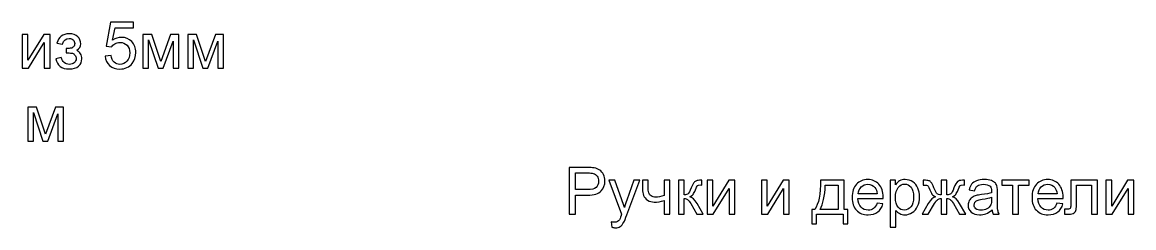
# Model space of a CAD drawing. Header units: centimetres. Extents: x -43 to 259, y -127 to -6.
# Drawn here: x 83.66 to 105.33, y -47.72 to -43.72 of the extents above; entities that cross this region are included whole.
import ezdxf

# ---------------------------------------------------------------- set-up
doc = ezdxf.new("R2010")
doc.units = ezdxf.units.CM
doc.header["$MEASUREMENT"] = 0
doc.layers.add('layer 1', color=7, linetype='Continuous')

msp = doc.modelspace()

# ---------------------------------------------------------------- linework, layer by layer
at = {"layer": 'layer 1', "color": 250}
for points, knots in [([(85.27211, -44.37446), (85.27211, -44.37446), (85.38895, -44.36557), (85.38895, -44.36557), (85.38895, -44.36557), (85.39763, -44.42251), (85.41774, -44.46526), (85.44906, -44.49405), (85.44906, -44.49405), (85.48039, -44.52263), (85.5187, -44.53702), (85.56379, -44.53702), (85.56379, -44.53702), (85.61819, -44.53702), (85.66369, -44.5167), (85.70074, -44.47627), (85.70074, -44.47627), (85.73757, -44.43563), (85.75598, -44.38187), (85.75598, -44.31498), (85.75598, -44.31498), (85.75598, -44.25127), (85.73841, -44.2011), (85.70306, -44.16427), (85.70306, -44.16427), (85.66772, -44.12744), (85.62094, -44.10903), (85.56273, -44.10903), (85.56273, -44.10903), (85.52653, -44.10903), (85.49415, -44.11728), (85.46536, -44.13379), (85.46536, -44.13379), (85.43679, -44.1503), (85.41435, -44.17168), (85.39784, -44.19793), (85.39784, -44.19793), (85.39784, -44.19793), (85.29243, -44.18269), (85.29243, -44.18269), (85.29243, -44.18269), (85.29243, -44.18269), (85.38006, -43.71533), (85.38006, -43.71533), (85.38006, -43.71533), (85.38006, -43.71533), (85.83091, -43.71533), (85.83091, -43.71533), (85.83091, -43.71533), (85.83091, -43.71533), (85.83091, -43.82201), (85.83091, -43.82201), (85.83091, -43.82201), (85.83091, -43.82201), (85.46917, -43.82201), (85.46917, -43.82201), (85.46917, -43.82201), (85.46917, -43.82201), (85.4207, -44.06733), (85.4207, -44.06733), (85.4207, -44.06733), (85.4751, -44.02902), (85.53225, -44.00997), (85.59194, -44.00997), (85.59194, -44.00997), (85.6711, -44.00997), (85.73799, -44.03749), (85.79239, -44.09252), (85.79239, -44.09252), (85.84679, -44.14755), (85.87409, -44.21825), (85.87409, -44.30461), (85.87409, -44.30461), (85.87409, -44.38695), (85.85017, -44.45807), (85.80234, -44.51797), (85.80234, -44.51797), (85.74413, -44.59163), (85.66454, -44.62846), (85.56379, -44.62846), (85.56379, -44.62846), (85.48124, -44.62846), (85.41393, -44.60518), (85.36165, -44.55882), (85.36165, -44.55882), (85.30936, -44.51247), (85.27952, -44.45108), (85.27211, -44.37446)], [0, 0, 0, 0, 0.04347826, 0.04347826, 0.04347826, 0.04347826, 0.08695652, 0.08695652, 0.08695652, 0.08695652, 0.13043478, 0.13043478, 0.13043478, 0.13043478, 0.17391304, 0.17391304, 0.17391304, 0.17391304, 0.2173913, 0.2173913, 0.2173913, 0.2173913, 0.26086957, 0.26086957, 0.26086957, 0.26086957, 0.30434783, 0.30434783, 0.30434783, 0.30434783, 0.34782609, 0.34782609, 0.34782609, 0.34782609, 0.39130435, 0.39130435, 0.39130435, 0.39130435, 0.43478261, 0.43478261, 0.43478261, 0.43478261, 0.47826087, 0.47826087, 0.47826087, 0.47826087, 0.52173913, 0.52173913, 0.52173913, 0.52173913, 0.56521739, 0.56521739, 0.56521739, 0.56521739, 0.60869565, 0.60869565, 0.60869565, 0.60869565, 0.65217391, 0.65217391, 0.65217391, 0.65217391, 0.69565217, 0.69565217, 0.69565217, 0.69565217, 0.73913043, 0.73913043, 0.73913043, 0.73913043, 0.7826087, 0.7826087, 0.7826087, 0.7826087, 0.82608696, 0.82608696, 0.82608696, 0.82608696, 0.86956522, 0.86956522, 0.86956522, 0.86956522, 0.91304348, 0.91304348, 0.91304348, 0.91304348, 1, 1, 1, 1]), ([(83.65793, -43.95409), (83.65793, -43.95409), (83.76969, -43.95409), (83.76969, -43.95409), (83.76969, -43.95409), (83.76969, -43.95409), (83.76969, -44.4568), (83.76969, -44.4568), (83.76969, -44.4568), (83.76969, -44.4568), (84.08021, -43.95409), (84.08021, -43.95409), (84.08021, -43.95409), (84.08021, -43.95409), (84.20022, -43.95409), (84.20022, -43.95409), (84.20022, -43.95409), (84.20022, -43.95409), (84.20022, -44.61322), (84.20022, -44.61322), (84.20022, -44.61322), (84.20022, -44.61322), (84.08846, -44.61322), (84.08846, -44.61322), (84.08846, -44.61322), (84.08846, -44.61322), (84.08846, -44.11369), (84.08846, -44.11369), (84.08846, -44.11369), (84.08846, -44.11369), (83.77837, -44.61322), (83.77837, -44.61322), (83.77837, -44.61322), (83.77837, -44.61322), (83.65793, -44.61322), (83.65793, -44.61322), (83.65793, -44.61322), (83.65793, -44.61322), (83.65793, -43.95409), (83.65793, -43.95409)], [0, 0, 0, 0, 0.09090909, 0.09090909, 0.09090909, 0.09090909, 0.18181818, 0.18181818, 0.18181818, 0.18181818, 0.27272727, 0.27272727, 0.27272727, 0.27272727, 0.36363636, 0.36363636, 0.36363636, 0.36363636, 0.45454545, 0.45454545, 0.45454545, 0.45454545, 0.54545455, 0.54545455, 0.54545455, 0.54545455, 0.63636364, 0.63636364, 0.63636364, 0.63636364, 0.72727273, 0.72727273, 0.72727273, 0.72727273, 0.81818182, 0.81818182, 0.81818182, 0.81818182, 1, 1, 1, 1]), ([(84.51349, -44.31477), (84.51349, -44.31477), (84.51349, -44.22714), (84.51349, -44.22714), (84.51349, -44.22714), (84.56048, -44.22672), (84.59265, -44.22481), (84.60959, -44.22164), (84.60959, -44.22164), (84.62673, -44.21825), (84.64303, -44.20851), (84.65827, -44.192), (84.65827, -44.192), (84.67351, -44.17549), (84.68113, -44.15496), (84.68113, -44.1302), (84.68113, -44.1302), (84.68113, -44.10035), (84.67118, -44.07622), (84.65107, -44.05844), (84.65107, -44.05844), (84.63097, -44.04045), (84.60514, -44.03156), (84.57318, -44.03156), (84.57318, -44.03156), (84.51032, -44.03156), (84.46629, -44.06839), (84.4411, -44.14205), (84.4411, -44.14205), (84.4411, -44.14205), (84.33442, -44.12427), (84.33442, -44.12427), (84.33442, -44.12427), (84.36744, -44.0015), (84.44745, -43.94012), (84.57403, -43.94012), (84.57403, -43.94012), (84.6443, -43.94012), (84.69933, -43.95917), (84.73934, -43.99748), (84.73934, -43.99748), (84.77934, -44.03579), (84.79924, -44.08151), (84.79924, -44.13464), (84.79924, -44.13464), (84.79924, -44.18819), (84.77321, -44.23095), (84.72135, -44.26249), (84.72135, -44.26249), (84.75458, -44.28027), (84.77934, -44.30292), (84.79607, -44.33043), (84.79607, -44.33043), (84.81258, -44.35795), (84.82083, -44.39055), (84.82083, -44.42822), (84.82083, -44.42822), (84.82083, -44.48728), (84.79924, -44.53511), (84.75627, -44.57194), (84.75627, -44.57194), (84.71309, -44.60877), (84.65298, -44.62719), (84.57551, -44.62719), (84.57551, -44.62719), (84.42523, -44.62719), (84.33802, -44.56073), (84.3141, -44.4278), (84.3141, -44.4278), (84.3141, -44.4278), (84.41951, -44.40494), (84.41951, -44.40494), (84.41951, -44.40494), (84.42904, -44.44685), (84.4483, -44.47945), (84.47751, -44.50252), (84.47751, -44.50252), (84.50672, -44.52559), (84.53995, -44.53702), (84.57763, -44.53702), (84.57763, -44.53702), (84.6153, -44.53702), (84.64663, -44.52644), (84.67161, -44.50506), (84.67161, -44.50506), (84.69658, -44.48389), (84.70907, -44.4568), (84.70907, -44.42378), (84.70907, -44.42378), (84.70907, -44.39817), (84.70124, -44.37594), (84.68558, -44.35689), (84.68558, -44.35689), (84.66991, -44.33784), (84.65319, -44.32599), (84.63541, -44.32133), (84.63541, -44.32133), (84.61763, -44.31646), (84.58546, -44.31413), (84.53889, -44.31413), (84.53889, -44.31413), (84.53508, -44.31413), (84.52661, -44.31435), (84.51349, -44.31477)], [0, 0, 0, 0, 0.03703704, 0.03703704, 0.03703704, 0.03703704, 0.07407407, 0.07407407, 0.07407407, 0.07407407, 0.11111111, 0.11111111, 0.11111111, 0.11111111, 0.14814815, 0.14814815, 0.14814815, 0.14814815, 0.18518519, 0.18518519, 0.18518519, 0.18518519, 0.22222222, 0.22222222, 0.22222222, 0.22222222, 0.25925926, 0.25925926, 0.25925926, 0.25925926, 0.2962963, 0.2962963, 0.2962963, 0.2962963, 0.33333333, 0.33333333, 0.33333333, 0.33333333, 0.37037037, 0.37037037, 0.37037037, 0.37037037, 0.40740741, 0.40740741, 0.40740741, 0.40740741, 0.44444444, 0.44444444, 0.44444444, 0.44444444, 0.48148148, 0.48148148, 0.48148148, 0.48148148, 0.51851852, 0.51851852, 0.51851852, 0.51851852, 0.55555556, 0.55555556, 0.55555556, 0.55555556, 0.59259259, 0.59259259, 0.59259259, 0.59259259, 0.62962963, 0.62962963, 0.62962963, 0.62962963, 0.66666667, 0.66666667, 0.66666667, 0.66666667, 0.7037037, 0.7037037, 0.7037037, 0.7037037, 0.74074074, 0.74074074, 0.74074074, 0.74074074, 0.77777778, 0.77777778, 0.77777778, 0.77777778, 0.81481481, 0.81481481, 0.81481481, 0.81481481, 0.85185185, 0.85185185, 0.85185185, 0.85185185, 0.88888889, 0.88888889, 0.88888889, 0.88888889, 0.92592593, 0.92592593, 0.92592593, 0.92592593, 1, 1, 1, 1]), ([(86.01273, -43.95409), (86.01273, -43.95409), (86.1846, -43.95409), (86.1846, -43.95409), (86.1846, -43.95409), (86.1846, -43.95409), (86.35881, -44.48156), (86.35881, -44.48156), (86.35881, -44.48156), (86.35881, -44.48156), (86.55163, -43.95409), (86.55163, -43.95409), (86.55163, -43.95409), (86.55163, -43.95409), (86.71123, -43.95409), (86.71123, -43.95409), (86.71123, -43.95409), (86.71123, -43.95409), (86.71123, -44.61322), (86.71123, -44.61322), (86.71123, -44.61322), (86.71123, -44.61322), (86.59947, -44.61322), (86.59947, -44.61322), (86.59947, -44.61322), (86.59947, -44.61322), (86.59947, -44.08257), (86.59947, -44.08257), (86.59947, -44.08257), (86.59947, -44.08257), (86.40537, -44.61322), (86.40537, -44.61322), (86.40537, -44.61322), (86.40537, -44.61322), (86.30547, -44.61322), (86.30547, -44.61322), (86.30547, -44.61322), (86.30547, -44.61322), (86.12195, -44.05717), (86.12195, -44.05717), (86.12195, -44.05717), (86.12195, -44.05717), (86.12195, -44.61322), (86.12195, -44.61322), (86.12195, -44.61322), (86.12195, -44.61322), (86.01273, -44.61322), (86.01273, -44.61322), (86.01273, -44.61322), (86.01273, -44.61322), (86.01273, -43.95409), (86.01273, -43.95409)], [0, 0, 0, 0, 0.07142857, 0.07142857, 0.07142857, 0.07142857, 0.14285714, 0.14285714, 0.14285714, 0.14285714, 0.21428571, 0.21428571, 0.21428571, 0.21428571, 0.28571429, 0.28571429, 0.28571429, 0.28571429, 0.35714286, 0.35714286, 0.35714286, 0.35714286, 0.42857143, 0.42857143, 0.42857143, 0.42857143, 0.5, 0.5, 0.5, 0.5, 0.57142857, 0.57142857, 0.57142857, 0.57142857, 0.64285714, 0.64285714, 0.64285714, 0.64285714, 0.71428571, 0.71428571, 0.71428571, 0.71428571, 0.78571429, 0.78571429, 0.78571429, 0.78571429, 0.85714286, 0.85714286, 0.85714286, 0.85714286, 1, 1, 1, 1]), ([(86.88586, -43.95409), (86.88586, -43.95409), (87.05773, -43.95409), (87.05773, -43.95409), (87.05773, -43.95409), (87.05773, -43.95409), (87.23194, -44.48156), (87.23194, -44.48156), (87.23194, -44.48156), (87.23194, -44.48156), (87.42476, -43.95409), (87.42476, -43.95409), (87.42476, -43.95409), (87.42476, -43.95409), (87.58436, -43.95409), (87.58436, -43.95409), (87.58436, -43.95409), (87.58436, -43.95409), (87.58436, -44.61322), (87.58436, -44.61322), (87.58436, -44.61322), (87.58436, -44.61322), (87.4726, -44.61322), (87.4726, -44.61322), (87.4726, -44.61322), (87.4726, -44.61322), (87.4726, -44.08257), (87.4726, -44.08257), (87.4726, -44.08257), (87.4726, -44.08257), (87.2785, -44.61322), (87.2785, -44.61322), (87.2785, -44.61322), (87.2785, -44.61322), (87.1786, -44.61322), (87.1786, -44.61322), (87.1786, -44.61322), (87.1786, -44.61322), (86.99508, -44.05717), (86.99508, -44.05717), (86.99508, -44.05717), (86.99508, -44.05717), (86.99508, -44.61322), (86.99508, -44.61322), (86.99508, -44.61322), (86.99508, -44.61322), (86.88586, -44.61322), (86.88586, -44.61322), (86.88586, -44.61322), (86.88586, -44.61322), (86.88586, -43.95409), (86.88586, -43.95409)], [0, 0, 0, 0, 0.07142857, 0.07142857, 0.07142857, 0.07142857, 0.14285714, 0.14285714, 0.14285714, 0.14285714, 0.21428571, 0.21428571, 0.21428571, 0.21428571, 0.28571429, 0.28571429, 0.28571429, 0.28571429, 0.35714286, 0.35714286, 0.35714286, 0.35714286, 0.42857143, 0.42857143, 0.42857143, 0.42857143, 0.5, 0.5, 0.5, 0.5, 0.57142857, 0.57142857, 0.57142857, 0.57142857, 0.64285714, 0.64285714, 0.64285714, 0.64285714, 0.71428571, 0.71428571, 0.71428571, 0.71428571, 0.78571429, 0.78571429, 0.78571429, 0.78571429, 0.85714286, 0.85714286, 0.85714286, 0.85714286, 1, 1, 1, 1]), ([(83.76716, -45.37289), (83.76716, -45.37289), (83.93903, -45.37289), (83.93903, -45.37289), (83.93903, -45.37289), (83.93903, -45.37289), (84.11324, -45.90036), (84.11324, -45.90036), (84.11324, -45.90036), (84.11324, -45.90036), (84.30606, -45.37289), (84.30606, -45.37289), (84.30606, -45.37289), (84.30606, -45.37289), (84.46566, -45.37289), (84.46566, -45.37289), (84.46566, -45.37289), (84.46566, -45.37289), (84.46566, -46.03202), (84.46566, -46.03202), (84.46566, -46.03202), (84.46566, -46.03202), (84.3539, -46.03202), (84.3539, -46.03202), (84.3539, -46.03202), (84.3539, -46.03202), (84.3539, -45.50137), (84.3539, -45.50137), (84.3539, -45.50137), (84.3539, -45.50137), (84.1598, -46.03202), (84.1598, -46.03202), (84.1598, -46.03202), (84.1598, -46.03202), (84.0599, -46.03202), (84.0599, -46.03202), (84.0599, -46.03202), (84.0599, -46.03202), (83.87638, -45.47597), (83.87638, -45.47597), (83.87638, -45.47597), (83.87638, -45.47597), (83.87638, -46.03202), (83.87638, -46.03202), (83.87638, -46.03202), (83.87638, -46.03202), (83.76716, -46.03202), (83.76716, -46.03202), (83.76716, -46.03202), (83.76716, -46.03202), (83.76716, -45.37289), (83.76716, -45.37289)], [0, 0, 0, 0, 0.07142857, 0.07142857, 0.07142857, 0.07142857, 0.14285714, 0.14285714, 0.14285714, 0.14285714, 0.21428571, 0.21428571, 0.21428571, 0.21428571, 0.28571429, 0.28571429, 0.28571429, 0.28571429, 0.35714286, 0.35714286, 0.35714286, 0.35714286, 0.42857143, 0.42857143, 0.42857143, 0.42857143, 0.5, 0.5, 0.5, 0.5, 0.57142857, 0.57142857, 0.57142857, 0.57142857, 0.64285714, 0.64285714, 0.64285714, 0.64285714, 0.71428571, 0.71428571, 0.71428571, 0.71428571, 0.78571429, 0.78571429, 0.78571429, 0.78571429, 0.85714286, 0.85714286, 0.85714286, 0.85714286, 1, 1, 1, 1]), ([(94.32627, -47.4568), (94.32627, -47.4568), (94.32627, -46.54748), (94.32627, -46.54748), (94.32627, -46.54748), (94.32627, -46.54748), (94.66959, -46.54748), (94.66959, -46.54748), (94.66959, -46.54748), (94.72992, -46.54748), (94.77606, -46.55044), (94.80802, -46.55616), (94.80802, -46.55616), (94.85269, -46.56357), (94.89015, -46.57775), (94.92042, -46.59849), (94.92042, -46.59849), (94.95069, -46.61945), (94.97503, -46.64866), (94.99344, -46.68612), (94.99344, -46.68612), (95.01186, -46.72359), (95.02096, -46.76486), (95.02096, -46.80995), (95.02096, -46.80995), (95.02096, -46.88699), (94.99641, -46.9524), (94.94709, -47.00574), (94.94709, -47.00574), (94.89798, -47.05929), (94.80887, -47.08596), (94.68018, -47.08596), (94.68018, -47.08596), (94.68018, -47.08596), (94.44692, -47.08596), (94.44692, -47.08596), (94.44692, -47.08596), (94.44692, -47.08596), (94.44692, -47.4568), (94.44692, -47.4568), (94.44692, -47.4568), (94.44692, -47.4568), (94.32627, -47.4568), (94.32627, -47.4568)], [0, 0, 0, 0, 0.08333333, 0.08333333, 0.08333333, 0.08333333, 0.16666667, 0.16666667, 0.16666667, 0.16666667, 0.25, 0.25, 0.25, 0.25, 0.33333333, 0.33333333, 0.33333333, 0.33333333, 0.41666667, 0.41666667, 0.41666667, 0.41666667, 0.5, 0.5, 0.5, 0.5, 0.58333333, 0.58333333, 0.58333333, 0.58333333, 0.66666667, 0.66666667, 0.66666667, 0.66666667, 0.75, 0.75, 0.75, 0.75, 0.83333333, 0.83333333, 0.83333333, 0.83333333, 1, 1, 1, 1]), ([(94.44692, -46.97928), (94.44692, -46.97928), (94.68187, -46.97928), (94.68187, -46.97928), (94.68187, -46.97928), (94.75976, -46.97928), (94.8148, -46.96489), (94.84761, -46.93589), (94.84761, -46.93589), (94.8802, -46.90689), (94.8965, -46.86625), (94.8965, -46.81354), (94.8965, -46.81354), (94.8965, -46.77566), (94.88698, -46.74306), (94.86771, -46.71597), (94.86771, -46.71597), (94.84845, -46.68887), (94.82305, -46.67088), (94.79173, -46.6622), (94.79173, -46.6622), (94.77141, -46.65691), (94.73394, -46.65416), (94.67954, -46.65416), (94.67954, -46.65416), (94.67954, -46.65416), (94.44692, -46.65416), (94.44692, -46.65416), (94.44692, -46.65416), (94.44692, -46.65416), (94.44692, -46.97928), (94.44692, -46.97928)], [0, 0, 0, 0, 0.11111111, 0.11111111, 0.11111111, 0.11111111, 0.22222222, 0.22222222, 0.22222222, 0.22222222, 0.33333333, 0.33333333, 0.33333333, 0.33333333, 0.44444444, 0.44444444, 0.44444444, 0.44444444, 0.55555556, 0.55555556, 0.55555556, 0.55555556, 0.66666667, 0.66666667, 0.66666667, 0.66666667, 0.77777778, 0.77777778, 0.77777778, 0.77777778, 1, 1, 1, 1]), ([(95.15431, -47.71017), (95.15431, -47.71017), (95.14161, -47.60687), (95.14161, -47.60687), (95.14161, -47.60687), (95.16616, -47.61343), (95.18733, -47.61682), (95.20553, -47.61682), (95.20553, -47.61682), (95.23051, -47.61682), (95.25041, -47.61259), (95.26522, -47.60433), (95.26522, -47.60433), (95.28025, -47.59608), (95.29253, -47.58444), (95.30205, -47.56962), (95.30205, -47.56962), (95.30904, -47.5584), (95.32047, -47.53067), (95.33613, -47.48622), (95.33613, -47.48622), (95.33825, -47.48008), (95.34142, -47.47098), (95.34608, -47.45892), (95.34608, -47.45892), (95.34608, -47.45892), (95.09589, -46.79767), (95.09589, -46.79767), (95.09589, -46.79767), (95.09589, -46.79767), (95.21527, -46.79767), (95.21527, -46.79767), (95.21527, -46.79767), (95.21527, -46.79767), (95.35285, -47.17825), (95.35285, -47.17825), (95.35285, -47.17825), (95.37085, -47.22629), (95.38672, -47.27709), (95.4009, -47.33043), (95.4009, -47.33043), (95.41381, -47.28027), (95.42905, -47.23074), (95.44683, -47.18206), (95.44683, -47.18206), (95.44683, -47.18206), (95.58738, -46.79767), (95.58738, -46.79767), (95.58738, -46.79767), (95.58738, -46.79767), (95.69893, -46.79767), (95.69893, -46.79767), (95.69893, -46.79767), (95.69893, -46.79767), (95.4498, -47.46823), (95.4498, -47.46823), (95.4498, -47.46823), (95.42292, -47.54041), (95.40196, -47.58994), (95.38693, -47.61724), (95.38693, -47.61724), (95.36704, -47.65386), (95.34418, -47.68074), (95.31856, -47.69789), (95.31856, -47.69789), (95.29274, -47.71503), (95.26205, -47.7235), (95.22649, -47.7235), (95.22649, -47.7235), (95.2049, -47.7235), (95.18077, -47.71906), (95.15431, -47.71017)], [0, 0, 0, 0, 0.05263158, 0.05263158, 0.05263158, 0.05263158, 0.10526316, 0.10526316, 0.10526316, 0.10526316, 0.15789474, 0.15789474, 0.15789474, 0.15789474, 0.21052632, 0.21052632, 0.21052632, 0.21052632, 0.26315789, 0.26315789, 0.26315789, 0.26315789, 0.31578947, 0.31578947, 0.31578947, 0.31578947, 0.36842105, 0.36842105, 0.36842105, 0.36842105, 0.42105263, 0.42105263, 0.42105263, 0.42105263, 0.47368421, 0.47368421, 0.47368421, 0.47368421, 0.52631579, 0.52631579, 0.52631579, 0.52631579, 0.57894737, 0.57894737, 0.57894737, 0.57894737, 0.63157895, 0.63157895, 0.63157895, 0.63157895, 0.68421053, 0.68421053, 0.68421053, 0.68421053, 0.73684211, 0.73684211, 0.73684211, 0.73684211, 0.78947368, 0.78947368, 0.78947368, 0.78947368, 0.84210526, 0.84210526, 0.84210526, 0.84210526, 0.89473684, 0.89473684, 0.89473684, 0.89473684, 1, 1, 1, 1]), ([(95.75248, -46.79767), (95.75248, -46.79767), (95.86424, -46.79767), (95.86424, -46.79767), (95.86424, -46.79767), (95.86424, -46.79767), (95.86424, -46.92213), (95.86424, -46.92213), (95.86424, -46.92213), (95.86424, -46.97589), (95.86742, -47.01484), (95.87398, -47.03897), (95.87398, -47.03897), (95.88033, -47.0631), (95.89578, -47.08427), (95.92033, -47.10226), (95.92033, -47.10226), (95.94467, -47.12025), (95.97537, -47.12914), (96.01241, -47.12914), (96.01241, -47.12914), (96.05474, -47.12914), (96.10935, -47.11792), (96.17666, -47.0957), (96.17666, -47.0957), (96.17666, -47.0957), (96.17666, -46.79767), (96.17666, -46.79767), (96.17666, -46.79767), (96.17666, -46.79767), (96.28842, -46.79767), (96.28842, -46.79767), (96.28842, -46.79767), (96.28842, -46.79767), (96.28842, -47.4568), (96.28842, -47.4568), (96.28842, -47.4568), (96.28842, -47.4568), (96.17666, -47.4568), (96.17666, -47.4568), (96.17666, -47.4568), (96.17666, -47.4568), (96.17666, -47.19073), (96.17666, -47.19073), (96.17666, -47.19073), (96.10787, -47.21232), (96.04352, -47.22312), (95.98383, -47.22312), (95.98383, -47.22312), (95.93367, -47.22312), (95.88943, -47.21042), (95.85112, -47.18502), (95.85112, -47.18502), (95.81281, -47.15962), (95.78677, -47.1285), (95.77301, -47.09167), (95.77301, -47.09167), (95.75925, -47.05484), (95.75248, -47.01442), (95.75248, -46.97018), (95.75248, -46.97018), (95.75248, -46.97018), (95.75248, -46.79767), (95.75248, -46.79767)], [0, 0, 0, 0, 0.05882353, 0.05882353, 0.05882353, 0.05882353, 0.11764706, 0.11764706, 0.11764706, 0.11764706, 0.17647059, 0.17647059, 0.17647059, 0.17647059, 0.23529412, 0.23529412, 0.23529412, 0.23529412, 0.29411765, 0.29411765, 0.29411765, 0.29411765, 0.35294118, 0.35294118, 0.35294118, 0.35294118, 0.41176471, 0.41176471, 0.41176471, 0.41176471, 0.47058824, 0.47058824, 0.47058824, 0.47058824, 0.52941176, 0.52941176, 0.52941176, 0.52941176, 0.58823529, 0.58823529, 0.58823529, 0.58823529, 0.64705882, 0.64705882, 0.64705882, 0.64705882, 0.70588235, 0.70588235, 0.70588235, 0.70588235, 0.76470588, 0.76470588, 0.76470588, 0.76470588, 0.82352941, 0.82352941, 0.82352941, 0.82352941, 0.88235294, 0.88235294, 0.88235294, 0.88235294, 1, 1, 1, 1]), ([(96.45479, -46.79767), (96.45479, -46.79767), (96.56655, -46.79767), (96.56655, -46.79767), (96.56655, -46.79767), (96.56655, -46.79767), (96.56655, -47.08215), (96.56655, -47.08215), (96.56655, -47.08215), (96.60211, -47.08215), (96.62709, -47.07538), (96.64148, -47.06162), (96.64148, -47.06162), (96.65566, -47.04807), (96.67662, -47.00849), (96.70456, -46.94266), (96.70456, -46.94266), (96.72657, -46.89059), (96.74435, -46.8563), (96.7579, -46.83979), (96.7579, -46.83979), (96.77166, -46.82328), (96.78732, -46.81206), (96.8051, -46.80635), (96.8051, -46.80635), (96.82309, -46.80063), (96.85167, -46.79767), (96.89082, -46.79767), (96.89082, -46.79767), (96.89082, -46.79767), (96.91326, -46.79767), (96.91326, -46.79767), (96.91326, -46.79767), (96.91326, -46.79767), (96.91326, -46.88974), (96.91326, -46.88974), (96.91326, -46.88974), (96.91326, -46.88974), (96.88215, -46.88911), (96.88215, -46.88911), (96.88215, -46.88911), (96.85272, -46.88911), (96.83389, -46.89355), (96.82563, -46.90223), (96.82563, -46.90223), (96.81695, -46.91133), (96.80362, -46.93843), (96.78584, -46.98351), (96.78584, -46.98351), (96.7689, -47.02669), (96.75345, -47.05654), (96.73927, -47.07305), (96.73927, -47.07305), (96.7253, -47.08956), (96.7035, -47.10459), (96.67408, -47.11834), (96.67408, -47.11834), (96.72213, -47.13126), (96.76954, -47.17592), (96.81611, -47.25254), (96.81611, -47.25254), (96.81611, -47.25254), (96.93866, -47.4568), (96.93866, -47.4568), (96.93866, -47.4568), (96.93866, -47.4568), (96.81589, -47.4568), (96.81589, -47.4568), (96.81589, -47.4568), (96.81589, -47.4568), (96.69503, -47.25318), (96.69503, -47.25318), (96.69503, -47.25318), (96.67069, -47.2119), (96.64952, -47.18481), (96.63153, -47.17168), (96.63153, -47.17168), (96.61333, -47.15856), (96.59174, -47.152), (96.56655, -47.152), (96.56655, -47.152), (96.56655, -47.152), (96.56655, -47.4568), (96.56655, -47.4568), (96.56655, -47.4568), (96.56655, -47.4568), (96.45479, -47.4568), (96.45479, -47.4568), (96.45479, -47.4568), (96.45479, -47.4568), (96.45479, -46.79767), (96.45479, -46.79767)], [0, 0, 0, 0, 0.04166667, 0.04166667, 0.04166667, 0.04166667, 0.08333333, 0.08333333, 0.08333333, 0.08333333, 0.125, 0.125, 0.125, 0.125, 0.16666667, 0.16666667, 0.16666667, 0.16666667, 0.20833333, 0.20833333, 0.20833333, 0.20833333, 0.25, 0.25, 0.25, 0.25, 0.29166667, 0.29166667, 0.29166667, 0.29166667, 0.33333333, 0.33333333, 0.33333333, 0.33333333, 0.375, 0.375, 0.375, 0.375, 0.41666667, 0.41666667, 0.41666667, 0.41666667, 0.45833333, 0.45833333, 0.45833333, 0.45833333, 0.5, 0.5, 0.5, 0.5, 0.54166667, 0.54166667, 0.54166667, 0.54166667, 0.58333333, 0.58333333, 0.58333333, 0.58333333, 0.625, 0.625, 0.625, 0.625, 0.66666667, 0.66666667, 0.66666667, 0.66666667, 0.70833333, 0.70833333, 0.70833333, 0.70833333, 0.75, 0.75, 0.75, 0.75, 0.79166667, 0.79166667, 0.79166667, 0.79166667, 0.83333333, 0.83333333, 0.83333333, 0.83333333, 0.875, 0.875, 0.875, 0.875, 0.91666667, 0.91666667, 0.91666667, 0.91666667, 1, 1, 1, 1]), ([(97.01169, -46.79767), (97.01169, -46.79767), (97.12345, -46.79767), (97.12345, -46.79767), (97.12345, -46.79767), (97.12345, -46.79767), (97.12345, -47.30038), (97.12345, -47.30038), (97.12345, -47.30038), (97.12345, -47.30038), (97.43397, -46.79767), (97.43397, -46.79767), (97.43397, -46.79767), (97.43397, -46.79767), (97.55398, -46.79767), (97.55398, -46.79767), (97.55398, -46.79767), (97.55398, -46.79767), (97.55398, -47.4568), (97.55398, -47.4568), (97.55398, -47.4568), (97.55398, -47.4568), (97.44222, -47.4568), (97.44222, -47.4568), (97.44222, -47.4568), (97.44222, -47.4568), (97.44222, -46.95727), (97.44222, -46.95727), (97.44222, -46.95727), (97.44222, -46.95727), (97.13213, -47.4568), (97.13213, -47.4568), (97.13213, -47.4568), (97.13213, -47.4568), (97.01169, -47.4568), (97.01169, -47.4568), (97.01169, -47.4568), (97.01169, -47.4568), (97.01169, -46.79767), (97.01169, -46.79767)], [0, 0, 0, 0, 0.09090909, 0.09090909, 0.09090909, 0.09090909, 0.18181818, 0.18181818, 0.18181818, 0.18181818, 0.27272727, 0.27272727, 0.27272727, 0.27272727, 0.36363636, 0.36363636, 0.36363636, 0.36363636, 0.45454545, 0.45454545, 0.45454545, 0.45454545, 0.54545455, 0.54545455, 0.54545455, 0.54545455, 0.63636364, 0.63636364, 0.63636364, 0.63636364, 0.72727273, 0.72727273, 0.72727273, 0.72727273, 0.81818182, 0.81818182, 0.81818182, 0.81818182, 1, 1, 1, 1]), ([(98.07405, -46.79767), (98.07405, -46.79767), (98.18581, -46.79767), (98.18581, -46.79767), (98.18581, -46.79767), (98.18581, -46.79767), (98.18581, -47.30038), (98.18581, -47.30038), (98.18581, -47.30038), (98.18581, -47.30038), (98.49633, -46.79767), (98.49633, -46.79767), (98.49633, -46.79767), (98.49633, -46.79767), (98.61634, -46.79767), (98.61634, -46.79767), (98.61634, -46.79767), (98.61634, -46.79767), (98.61634, -47.4568), (98.61634, -47.4568), (98.61634, -47.4568), (98.61634, -47.4568), (98.50458, -47.4568), (98.50458, -47.4568), (98.50458, -47.4568), (98.50458, -47.4568), (98.50458, -46.95727), (98.50458, -46.95727), (98.50458, -46.95727), (98.50458, -46.95727), (98.19449, -47.4568), (98.19449, -47.4568), (98.19449, -47.4568), (98.19449, -47.4568), (98.07405, -47.4568), (98.07405, -47.4568), (98.07405, -47.4568), (98.07405, -47.4568), (98.07405, -46.79767), (98.07405, -46.79767)], [0, 0, 0, 0, 0.09090909, 0.09090909, 0.09090909, 0.09090909, 0.18181818, 0.18181818, 0.18181818, 0.18181818, 0.27272727, 0.27272727, 0.27272727, 0.27272727, 0.36363636, 0.36363636, 0.36363636, 0.36363636, 0.45454545, 0.45454545, 0.45454545, 0.45454545, 0.54545455, 0.54545455, 0.54545455, 0.54545455, 0.63636364, 0.63636364, 0.63636364, 0.63636364, 0.72727273, 0.72727273, 0.72727273, 0.72727273, 0.81818182, 0.81818182, 0.81818182, 0.81818182, 1, 1, 1, 1]), ([(99.22404, -46.79767), (99.22404, -46.79767), (99.68378, -46.79767), (99.68378, -46.79767), (99.68378, -46.79767), (99.68378, -46.79767), (99.68378, -47.36536), (99.68378, -47.36536), (99.68378, -47.36536), (99.68378, -47.36536), (99.7549, -47.36536), (99.7549, -47.36536), (99.7549, -47.36536), (99.7549, -47.36536), (99.7549, -47.64349), (99.7549, -47.64349), (99.7549, -47.64349), (99.7549, -47.64349), (99.66346, -47.64349), (99.66346, -47.64349), (99.66346, -47.64349), (99.66346, -47.64349), (99.66346, -47.4568), (99.66346, -47.4568), (99.66346, -47.4568), (99.66346, -47.4568), (99.14403, -47.4568), (99.14403, -47.4568), (99.14403, -47.4568), (99.14403, -47.4568), (99.14403, -47.64349), (99.14403, -47.64349), (99.14403, -47.64349), (99.14403, -47.64349), (99.05259, -47.64349), (99.05259, -47.64349), (99.05259, -47.64349), (99.05259, -47.64349), (99.05259, -47.36536), (99.05259, -47.36536), (99.05259, -47.36536), (99.05259, -47.36536), (99.11101, -47.36536), (99.11101, -47.36536), (99.11101, -47.36536), (99.18975, -47.25847), (99.22743, -47.06924), (99.22404, -46.79767)], [0, 0, 0, 0, 0.07692308, 0.07692308, 0.07692308, 0.07692308, 0.15384615, 0.15384615, 0.15384615, 0.15384615, 0.23076923, 0.23076923, 0.23076923, 0.23076923, 0.30769231, 0.30769231, 0.30769231, 0.30769231, 0.38461538, 0.38461538, 0.38461538, 0.38461538, 0.46153846, 0.46153846, 0.46153846, 0.46153846, 0.53846154, 0.53846154, 0.53846154, 0.53846154, 0.61538462, 0.61538462, 0.61538462, 0.61538462, 0.69230769, 0.69230769, 0.69230769, 0.69230769, 0.76923077, 0.76923077, 0.76923077, 0.76923077, 0.84615385, 0.84615385, 0.84615385, 0.84615385, 1, 1, 1, 1]), ([(100.32704, -47.24344), (100.32704, -47.24344), (100.44261, -47.25868), (100.44261, -47.25868), (100.44261, -47.25868), (100.42462, -47.32578), (100.39096, -47.37806), (100.34186, -47.4151), (100.34186, -47.4151), (100.29275, -47.45214), (100.2301, -47.47077), (100.15369, -47.47077), (100.15369, -47.47077), (100.05759, -47.47077), (99.98139, -47.44114), (99.92509, -47.38187), (99.92509, -47.38187), (99.86878, -47.32281), (99.84063, -47.23963), (99.84063, -47.13274), (99.84063, -47.13274), (99.84063, -47.02225), (99.86899, -46.93631), (99.92593, -46.87535), (99.92593, -46.87535), (99.98287, -46.81418), (100.05674, -46.7837), (100.14755, -46.7837), (100.14755, -46.7837), (100.23539, -46.7837), (100.30714, -46.81354), (100.36281, -46.87345), (100.36281, -46.87345), (100.41848, -46.93335), (100.44642, -47.01759), (100.44642, -47.12618), (100.44642, -47.12618), (100.44642, -47.13274), (100.44621, -47.14269), (100.44579, -47.15581), (100.44579, -47.15581), (100.44579, -47.15581), (99.95493, -47.15581), (99.95493, -47.15581), (99.95493, -47.15581), (99.95916, -47.22799), (99.97948, -47.28344), (100.01631, -47.32176), (100.01631, -47.32176), (100.05293, -47.36007), (100.09886, -47.37933), (100.15369, -47.37933), (100.15369, -47.37933), (100.19454, -47.37933), (100.22946, -47.36853), (100.25825, -47.34694), (100.25825, -47.34694), (100.28725, -47.32535), (100.31011, -47.29085), (100.32704, -47.24344)], [0, 0, 0, 0, 0.0625, 0.0625, 0.0625, 0.0625, 0.125, 0.125, 0.125, 0.125, 0.1875, 0.1875, 0.1875, 0.1875, 0.25, 0.25, 0.25, 0.25, 0.3125, 0.3125, 0.3125, 0.3125, 0.375, 0.375, 0.375, 0.375, 0.4375, 0.4375, 0.4375, 0.4375, 0.5, 0.5, 0.5, 0.5, 0.5625, 0.5625, 0.5625, 0.5625, 0.625, 0.625, 0.625, 0.625, 0.6875, 0.6875, 0.6875, 0.6875, 0.75, 0.75, 0.75, 0.75, 0.8125, 0.8125, 0.8125, 0.8125, 0.875, 0.875, 0.875, 0.875, 1, 1, 1, 1]), ([(100.58379, -47.70953), (100.58379, -47.70953), (100.58379, -46.79767), (100.58379, -46.79767), (100.58379, -46.79767), (100.58379, -46.79767), (100.68539, -46.79767), (100.68539, -46.79767), (100.68539, -46.79767), (100.68539, -46.79767), (100.68539, -46.88424), (100.68539, -46.88424), (100.68539, -46.88424), (100.70931, -46.8508), (100.7364, -46.82561), (100.76667, -46.80889), (100.76667, -46.80889), (100.79673, -46.79217), (100.83335, -46.7837), (100.87631, -46.7837), (100.87631, -46.7837), (100.93262, -46.7837), (100.98215, -46.79809), (101.02512, -46.82709), (101.02512, -46.82709), (101.06808, -46.85588), (101.10047, -46.89673), (101.12248, -46.94922), (101.12248, -46.94922), (101.14428, -47.00193), (101.15529, -47.0595), (101.15529, -47.12237), (101.15529, -47.12237), (101.15529, -47.18946), (101.14323, -47.25), (101.1191, -47.30398), (101.1191, -47.30398), (101.09497, -47.35774), (101.05983, -47.39901), (101.01369, -47.4278), (101.01369, -47.4278), (100.96775, -47.45638), (100.91928, -47.47077), (100.86848, -47.47077), (100.86848, -47.47077), (100.83123, -47.47077), (100.79779, -47.46294), (100.76836, -47.44727), (100.76836, -47.44727), (100.73873, -47.43161), (100.7146, -47.41193), (100.69555, -47.38801), (100.69555, -47.38801), (100.69555, -47.38801), (100.69555, -47.70953), (100.69555, -47.70953), (100.69555, -47.70953), (100.69555, -47.70953), (100.58379, -47.70953), (100.58379, -47.70953)], [0, 0, 0, 0, 0.0625, 0.0625, 0.0625, 0.0625, 0.125, 0.125, 0.125, 0.125, 0.1875, 0.1875, 0.1875, 0.1875, 0.25, 0.25, 0.25, 0.25, 0.3125, 0.3125, 0.3125, 0.3125, 0.375, 0.375, 0.375, 0.375, 0.4375, 0.4375, 0.4375, 0.4375, 0.5, 0.5, 0.5, 0.5, 0.5625, 0.5625, 0.5625, 0.5625, 0.625, 0.625, 0.625, 0.625, 0.6875, 0.6875, 0.6875, 0.6875, 0.75, 0.75, 0.75, 0.75, 0.8125, 0.8125, 0.8125, 0.8125, 0.875, 0.875, 0.875, 0.875, 1, 1, 1, 1]), ([(101.6889, -46.79767), (101.6889, -46.79767), (101.6889, -47.08215), (101.6889, -47.08215), (101.6889, -47.08215), (101.72488, -47.08215), (101.75028, -47.07538), (101.76489, -47.06204), (101.76489, -47.06204), (101.77949, -47.04849), (101.80045, -47.00891), (101.82754, -46.94287), (101.82754, -46.94287), (101.85294, -46.88022), (101.87601, -46.84043), (101.89676, -46.82307), (101.89676, -46.82307), (101.91708, -46.80614), (101.94925, -46.79767), (101.99349, -46.79767), (101.99349, -46.79767), (101.99349, -46.79767), (102.03434, -46.79767), (102.03434, -46.79767), (102.03434, -46.79767), (102.03434, -46.79767), (102.03434, -46.88974), (102.03434, -46.88974), (102.03434, -46.88974), (102.03434, -46.88974), (102.00407, -46.88911), (102.00407, -46.88911), (102.00407, -46.88911), (101.97423, -46.88911), (101.95539, -46.89355), (101.94713, -46.90223), (101.94713, -46.90223), (101.93846, -46.91133), (101.92512, -46.93843), (101.90734, -46.98351), (101.90734, -46.98351), (101.89083, -47.02669), (101.87559, -47.05633), (101.86162, -47.07305), (101.86162, -47.07305), (101.84765, -47.08956), (101.82564, -47.10459), (101.796, -47.11834), (101.796, -47.11834), (101.84426, -47.13126), (101.89125, -47.17592), (101.93719, -47.25254), (101.93719, -47.25254), (101.93719, -47.25254), (102.05974, -47.4568), (102.05974, -47.4568), (102.05974, -47.4568), (102.05974, -47.4568), (101.93697, -47.4568), (101.93697, -47.4568), (101.93697, -47.4568), (101.93697, -47.4568), (101.81759, -47.25275), (101.81759, -47.25275), (101.81759, -47.25275), (101.79325, -47.21127), (101.77187, -47.18417), (101.75388, -47.17126), (101.75388, -47.17126), (101.73568, -47.15835), (101.71409, -47.152), (101.6889, -47.152), (101.6889, -47.152), (101.6889, -47.152), (101.6889, -47.4568), (101.6889, -47.4568), (101.6889, -47.4568), (101.6889, -47.4568), (101.5746, -47.4568), (101.5746, -47.4568), (101.5746, -47.4568), (101.5746, -47.4568), (101.5746, -47.152), (101.5746, -47.152), (101.5746, -47.152), (101.54984, -47.152), (101.52846, -47.15835), (101.51047, -47.17105), (101.51047, -47.17105), (101.49226, -47.18375), (101.4711, -47.21105), (101.44697, -47.25296), (101.44697, -47.25296), (101.44697, -47.25296), (101.32653, -47.4568), (101.32653, -47.4568), (101.32653, -47.4568), (101.32653, -47.4568), (101.20376, -47.4568), (101.20376, -47.4568), (101.20376, -47.4568), (101.20376, -47.4568), (101.32589, -47.25254), (101.32589, -47.25254), (101.32589, -47.25254), (101.37225, -47.17592), (101.41966, -47.13126), (101.46792, -47.11834), (101.46792, -47.11834), (101.4349, -47.1031), (101.41162, -47.08638), (101.39849, -47.06839), (101.39849, -47.06839), (101.38516, -47.0504), (101.36547, -47.00743), (101.33902, -46.93949), (101.33902, -46.93949), (101.32991, -46.91663), (101.32018, -46.90266), (101.30981, -46.89758), (101.30981, -46.89758), (101.29901, -46.89228), (101.28314, -46.88974), (101.26197, -46.88974), (101.26197, -46.88974), (101.25668, -46.88974), (101.24567, -46.88996), (101.22916, -46.89038), (101.22916, -46.89038), (101.22916, -46.89038), (101.22916, -46.79767), (101.22916, -46.79767), (101.22916, -46.79767), (101.22916, -46.79767), (101.24461, -46.79767), (101.24461, -46.79767), (101.24461, -46.79767), (101.28779, -46.79767), (101.31806, -46.80021), (101.33563, -46.8055), (101.33563, -46.8055), (101.3532, -46.81058), (101.36886, -46.82159), (101.38283, -46.83831), (101.38283, -46.83831), (101.39659, -46.85503), (101.41458, -46.88974), (101.43659, -46.94287), (101.43659, -46.94287), (101.46348, -47.00785), (101.48422, -47.04722), (101.49861, -47.06119), (101.49861, -47.06119), (101.51301, -47.07516), (101.53841, -47.08215), (101.5746, -47.08215), (101.5746, -47.08215), (101.5746, -47.08215), (101.5746, -46.79767), (101.5746, -46.79767), (101.5746, -46.79767), (101.5746, -46.79767), (101.6889, -46.79767), (101.6889, -46.79767)], [0, 0, 0, 0, 0.02380952, 0.02380952, 0.02380952, 0.02380952, 0.04761905, 0.04761905, 0.04761905, 0.04761905, 0.07142857, 0.07142857, 0.07142857, 0.07142857, 0.0952381, 0.0952381, 0.0952381, 0.0952381, 0.11904762, 0.11904762, 0.11904762, 0.11904762, 0.14285714, 0.14285714, 0.14285714, 0.14285714, 0.16666667, 0.16666667, 0.16666667, 0.16666667, 0.19047619, 0.19047619, 0.19047619, 0.19047619, 0.21428571, 0.21428571, 0.21428571, 0.21428571, 0.23809524, 0.23809524, 0.23809524, 0.23809524, 0.26190476, 0.26190476, 0.26190476, 0.26190476, 0.28571429, 0.28571429, 0.28571429, 0.28571429, 0.30952381, 0.30952381, 0.30952381, 0.30952381, 0.33333333, 0.33333333, 0.33333333, 0.33333333, 0.35714286, 0.35714286, 0.35714286, 0.35714286, 0.38095238, 0.38095238, 0.38095238, 0.38095238, 0.4047619, 0.4047619, 0.4047619, 0.4047619, 0.42857143, 0.42857143, 0.42857143, 0.42857143, 0.45238095, 0.45238095, 0.45238095, 0.45238095, 0.47619048, 0.47619048, 0.47619048, 0.47619048, 0.5, 0.5, 0.5, 0.5, 0.52380952, 0.52380952, 0.52380952, 0.52380952, 0.54761905, 0.54761905, 0.54761905, 0.54761905, 0.57142857, 0.57142857, 0.57142857, 0.57142857, 0.5952381, 0.5952381, 0.5952381, 0.5952381, 0.61904762, 0.61904762, 0.61904762, 0.61904762, 0.64285714, 0.64285714, 0.64285714, 0.64285714, 0.66666667, 0.66666667, 0.66666667, 0.66666667, 0.69047619, 0.69047619, 0.69047619, 0.69047619, 0.71428571, 0.71428571, 0.71428571, 0.71428571, 0.73809524, 0.73809524, 0.73809524, 0.73809524, 0.76190476, 0.76190476, 0.76190476, 0.76190476, 0.78571429, 0.78571429, 0.78571429, 0.78571429, 0.80952381, 0.80952381, 0.80952381, 0.80952381, 0.83333333, 0.83333333, 0.83333333, 0.83333333, 0.85714286, 0.85714286, 0.85714286, 0.85714286, 0.88095238, 0.88095238, 0.88095238, 0.88095238, 0.9047619, 0.9047619, 0.9047619, 0.9047619, 0.92857143, 0.92857143, 0.92857143, 0.92857143, 0.95238095, 0.95238095, 0.95238095, 0.95238095, 1, 1, 1, 1]), ([(102.57028, -47.37425), (102.52879, -47.4096), (102.48879, -47.43436), (102.45048, -47.44897), (102.45048, -47.44897), (102.41217, -47.46357), (102.3711, -47.47077), (102.32708, -47.47077), (102.32708, -47.47077), (102.25469, -47.47077), (102.19902, -47.4532), (102.16007, -47.41785), (102.16007, -47.41785), (102.12112, -47.38272), (102.10165, -47.33763), (102.10165, -47.28281), (102.10165, -47.28281), (102.10165, -47.25064), (102.10906, -47.22121), (102.12366, -47.19454), (102.12366, -47.19454), (102.13848, -47.16787), (102.15774, -47.14671), (102.18145, -47.13062), (102.18145, -47.13062), (102.20537, -47.11453), (102.23204, -47.10226), (102.26188, -47.094), (102.26188, -47.094), (102.2839, -47.08829), (102.31713, -47.08278), (102.36137, -47.07728), (102.36137, -47.07728), (102.45154, -47.0667), (102.51821, -47.05379), (102.56076, -47.03897), (102.56076, -47.03897), (102.56118, -47.02373), (102.56139, -47.01399), (102.56139, -47.00997), (102.56139, -47.00997), (102.56139, -46.96467), (102.55081, -46.93271), (102.52964, -46.91409), (102.52964, -46.91409), (102.50107, -46.8889), (102.45852, -46.87641), (102.40222, -46.87641), (102.40222, -46.87641), (102.34951, -46.87641), (102.31057, -46.88572), (102.28559, -46.90414), (102.28559, -46.90414), (102.2604, -46.92255), (102.24199, -46.95515), (102.22992, -47.00214), (102.22992, -47.00214), (102.22992, -47.00214), (102.1207, -46.9869), (102.1207, -46.9869), (102.1207, -46.9869), (102.13065, -46.94012), (102.14695, -46.90223), (102.16981, -46.87345), (102.16981, -46.87345), (102.19267, -46.84466), (102.22569, -46.82265), (102.26887, -46.80698), (102.26887, -46.80698), (102.31184, -46.79153), (102.362, -46.7837), (102.41873, -46.7837), (102.41873, -46.7837), (102.47503, -46.7837), (102.52096, -46.79026), (102.55631, -46.8036), (102.55631, -46.8036), (102.59145, -46.81693), (102.61748, -46.83344), (102.63399, -46.85355), (102.63399, -46.85355), (102.6505, -46.87366), (102.66214, -46.89906), (102.66892, -46.92975), (102.66892, -46.92975), (102.67252, -46.9488), (102.67442, -46.98309), (102.67442, -47.03241), (102.67442, -47.03241), (102.67442, -47.03241), (102.67442, -47.18057), (102.67442, -47.18057), (102.67442, -47.18057), (102.67442, -47.28408), (102.67675, -47.34948), (102.68141, -47.37721), (102.68141, -47.37721), (102.68585, -47.40494), (102.69516, -47.4314), (102.70871, -47.4568), (102.70871, -47.4568), (102.70871, -47.4568), (102.59187, -47.4568), (102.59187, -47.4568), (102.59187, -47.4568), (102.58065, -47.4333), (102.57346, -47.40579), (102.57028, -47.37425)], [0, 0, 0, 0, 0.03571429, 0.03571429, 0.03571429, 0.03571429, 0.07142857, 0.07142857, 0.07142857, 0.07142857, 0.10714286, 0.10714286, 0.10714286, 0.10714286, 0.14285714, 0.14285714, 0.14285714, 0.14285714, 0.17857143, 0.17857143, 0.17857143, 0.17857143, 0.21428571, 0.21428571, 0.21428571, 0.21428571, 0.25, 0.25, 0.25, 0.25, 0.28571429, 0.28571429, 0.28571429, 0.28571429, 0.32142857, 0.32142857, 0.32142857, 0.32142857, 0.35714286, 0.35714286, 0.35714286, 0.35714286, 0.39285714, 0.39285714, 0.39285714, 0.39285714, 0.42857143, 0.42857143, 0.42857143, 0.42857143, 0.46428571, 0.46428571, 0.46428571, 0.46428571, 0.5, 0.5, 0.5, 0.5, 0.53571429, 0.53571429, 0.53571429, 0.53571429, 0.57142857, 0.57142857, 0.57142857, 0.57142857, 0.60714286, 0.60714286, 0.60714286, 0.60714286, 0.64285714, 0.64285714, 0.64285714, 0.64285714, 0.67857143, 0.67857143, 0.67857143, 0.67857143, 0.71428571, 0.71428571, 0.71428571, 0.71428571, 0.75, 0.75, 0.75, 0.75, 0.78571429, 0.78571429, 0.78571429, 0.78571429, 0.82142857, 0.82142857, 0.82142857, 0.82142857, 0.85714286, 0.85714286, 0.85714286, 0.85714286, 0.89285714, 0.89285714, 0.89285714, 0.89285714, 0.92857143, 0.92857143, 0.92857143, 0.92857143, 1, 1, 1, 1]), ([(102.75972, -46.79767), (102.75972, -46.79767), (103.29312, -46.79767), (103.29312, -46.79767), (103.29312, -46.79767), (103.29312, -46.79767), (103.29312, -46.89038), (103.29312, -46.89038), (103.29312, -46.89038), (103.29312, -46.89038), (103.0823, -46.89038), (103.0823, -46.89038), (103.0823, -46.89038), (103.0823, -46.89038), (103.0823, -47.4568), (103.0823, -47.4568), (103.0823, -47.4568), (103.0823, -47.4568), (102.97054, -47.4568), (102.97054, -47.4568), (102.97054, -47.4568), (102.97054, -47.4568), (102.97054, -46.89038), (102.97054, -46.89038), (102.97054, -46.89038), (102.97054, -46.89038), (102.75972, -46.89038), (102.75972, -46.89038), (102.75972, -46.89038), (102.75972, -46.89038), (102.75972, -46.79767), (102.75972, -46.79767)], [0, 0, 0, 0, 0.11111111, 0.11111111, 0.11111111, 0.11111111, 0.22222222, 0.22222222, 0.22222222, 0.22222222, 0.33333333, 0.33333333, 0.33333333, 0.33333333, 0.44444444, 0.44444444, 0.44444444, 0.44444444, 0.55555556, 0.55555556, 0.55555556, 0.55555556, 0.66666667, 0.66666667, 0.66666667, 0.66666667, 0.77777778, 0.77777778, 0.77777778, 0.77777778, 1, 1, 1, 1]), ([(103.8352, -47.24344), (103.8352, -47.24344), (103.95077, -47.25868), (103.95077, -47.25868), (103.95077, -47.25868), (103.93278, -47.32578), (103.89912, -47.37806), (103.85002, -47.4151), (103.85002, -47.4151), (103.80091, -47.45214), (103.73826, -47.47077), (103.66185, -47.47077), (103.66185, -47.47077), (103.56575, -47.47077), (103.48955, -47.44114), (103.43325, -47.38187), (103.43325, -47.38187), (103.37694, -47.32281), (103.34879, -47.23963), (103.34879, -47.13274), (103.34879, -47.13274), (103.34879, -47.02225), (103.37715, -46.93631), (103.43409, -46.87535), (103.43409, -46.87535), (103.49103, -46.81418), (103.5649, -46.7837), (103.65571, -46.7837), (103.65571, -46.7837), (103.74355, -46.7837), (103.8153, -46.81354), (103.87097, -46.87345), (103.87097, -46.87345), (103.92664, -46.93335), (103.95458, -47.01759), (103.95458, -47.12618), (103.95458, -47.12618), (103.95458, -47.13274), (103.95437, -47.14269), (103.95395, -47.15581), (103.95395, -47.15581), (103.95395, -47.15581), (103.46309, -47.15581), (103.46309, -47.15581), (103.46309, -47.15581), (103.46732, -47.22799), (103.48764, -47.28344), (103.52447, -47.32176), (103.52447, -47.32176), (103.56109, -47.36007), (103.60702, -47.37933), (103.66185, -47.37933), (103.66185, -47.37933), (103.7027, -47.37933), (103.73762, -47.36853), (103.76641, -47.34694), (103.76641, -47.34694), (103.79541, -47.32535), (103.81827, -47.29085), (103.8352, -47.24344)], [0, 0, 0, 0, 0.0625, 0.0625, 0.0625, 0.0625, 0.125, 0.125, 0.125, 0.125, 0.1875, 0.1875, 0.1875, 0.1875, 0.25, 0.25, 0.25, 0.25, 0.3125, 0.3125, 0.3125, 0.3125, 0.375, 0.375, 0.375, 0.375, 0.4375, 0.4375, 0.4375, 0.4375, 0.5, 0.5, 0.5, 0.5, 0.5625, 0.5625, 0.5625, 0.5625, 0.625, 0.625, 0.625, 0.625, 0.6875, 0.6875, 0.6875, 0.6875, 0.75, 0.75, 0.75, 0.75, 0.8125, 0.8125, 0.8125, 0.8125, 0.875, 0.875, 0.875, 0.875, 1, 1, 1, 1]), ([(104.10444, -46.79767), (104.10444, -46.79767), (104.62387, -46.79767), (104.62387, -46.79767), (104.62387, -46.79767), (104.62387, -46.79767), (104.62387, -47.45616), (104.62387, -47.45616), (104.62387, -47.45616), (104.62387, -47.45616), (104.51211, -47.45616), (104.51211, -47.45616), (104.51211, -47.45616), (104.51211, -47.45616), (104.51211, -46.89038), (104.51211, -46.89038), (104.51211, -46.89038), (104.51211, -46.89038), (104.2162, -46.89038), (104.2162, -46.89038), (104.2162, -46.89038), (104.2162, -46.89038), (104.2162, -47.21825), (104.2162, -47.21825), (104.2162, -47.21825), (104.2162, -47.29466), (104.21366, -47.34504), (104.20879, -47.36959), (104.20879, -47.36959), (104.20371, -47.39393), (104.19017, -47.4151), (104.16794, -47.4333), (104.16794, -47.4333), (104.1455, -47.45151), (104.11333, -47.46061), (104.07121, -47.46061), (104.07121, -47.46061), (104.04517, -47.46061), (104.01512, -47.45892), (103.98125, -47.45574), (103.98125, -47.45574), (103.98125, -47.45574), (103.98125, -47.36282), (103.98125, -47.36282), (103.98125, -47.36282), (103.98125, -47.36282), (104.03015, -47.36282), (104.03015, -47.36282), (104.03015, -47.36282), (104.05322, -47.36282), (104.06973, -47.36049), (104.07968, -47.35562), (104.07968, -47.35562), (104.08962, -47.35097), (104.09619, -47.34335), (104.09957, -47.33297), (104.09957, -47.33297), (104.10275, -47.3226), (104.10444, -47.28895), (104.10444, -47.23201), (104.10444, -47.23201), (104.10444, -47.23201), (104.10444, -46.79767), (104.10444, -46.79767)], [0, 0, 0, 0, 0.05882353, 0.05882353, 0.05882353, 0.05882353, 0.11764706, 0.11764706, 0.11764706, 0.11764706, 0.17647059, 0.17647059, 0.17647059, 0.17647059, 0.23529412, 0.23529412, 0.23529412, 0.23529412, 0.29411765, 0.29411765, 0.29411765, 0.29411765, 0.35294118, 0.35294118, 0.35294118, 0.35294118, 0.41176471, 0.41176471, 0.41176471, 0.41176471, 0.47058824, 0.47058824, 0.47058824, 0.47058824, 0.52941176, 0.52941176, 0.52941176, 0.52941176, 0.58823529, 0.58823529, 0.58823529, 0.58823529, 0.64705882, 0.64705882, 0.64705882, 0.64705882, 0.70588235, 0.70588235, 0.70588235, 0.70588235, 0.76470588, 0.76470588, 0.76470588, 0.76470588, 0.82352941, 0.82352941, 0.82352941, 0.82352941, 0.88235294, 0.88235294, 0.88235294, 0.88235294, 1, 1, 1, 1]), ([(104.79088, -46.79767), (104.79088, -46.79767), (104.90264, -46.79767), (104.90264, -46.79767), (104.90264, -46.79767), (104.90264, -46.79767), (104.90264, -47.30038), (104.90264, -47.30038), (104.90264, -47.30038), (104.90264, -47.30038), (105.21316, -46.79767), (105.21316, -46.79767), (105.21316, -46.79767), (105.21316, -46.79767), (105.33317, -46.79767), (105.33317, -46.79767), (105.33317, -46.79767), (105.33317, -46.79767), (105.33317, -47.4568), (105.33317, -47.4568), (105.33317, -47.4568), (105.33317, -47.4568), (105.22141, -47.4568), (105.22141, -47.4568), (105.22141, -47.4568), (105.22141, -47.4568), (105.22141, -46.95727), (105.22141, -46.95727), (105.22141, -46.95727), (105.22141, -46.95727), (104.91132, -47.4568), (104.91132, -47.4568), (104.91132, -47.4568), (104.91132, -47.4568), (104.79088, -47.4568), (104.79088, -47.4568), (104.79088, -47.4568), (104.79088, -47.4568), (104.79088, -46.79767), (104.79088, -46.79767)], [0, 0, 0, 0, 0.09090909, 0.09090909, 0.09090909, 0.09090909, 0.18181818, 0.18181818, 0.18181818, 0.18181818, 0.27272727, 0.27272727, 0.27272727, 0.27272727, 0.36363636, 0.36363636, 0.36363636, 0.36363636, 0.45454545, 0.45454545, 0.45454545, 0.45454545, 0.54545455, 0.54545455, 0.54545455, 0.54545455, 0.63636364, 0.63636364, 0.63636364, 0.63636364, 0.72727273, 0.72727273, 0.72727273, 0.72727273, 0.81818182, 0.81818182, 0.81818182, 0.81818182, 1, 1, 1, 1]), ([(99.31675, -46.89038), (99.3085, -47.10437), (99.27548, -47.2627), (99.21769, -47.36536), (99.21769, -47.36536), (99.21769, -47.36536), (99.57202, -47.36536), (99.57202, -47.36536), (99.57202, -47.36536), (99.57202, -47.36536), (99.57202, -46.89038), (99.57202, -46.89038), (99.57202, -46.89038), (99.57202, -46.89038), (99.31675, -46.89038), (99.31675, -46.89038)], [0, 0, 0, 0, 0.2, 0.2, 0.2, 0.2, 0.4, 0.4, 0.4, 0.4, 0.6, 0.6, 0.6, 0.6, 1, 1, 1, 1]), ([(99.96128, -47.06437), (99.96128, -47.06437), (100.32831, -47.06437), (100.32831, -47.06437), (100.32831, -47.06437), (100.32344, -47.00891), (100.30926, -46.96743), (100.28619, -46.9397), (100.28619, -46.9397), (100.25084, -46.89673), (100.2047, -46.87514), (100.14818, -46.87514), (100.14818, -46.87514), (100.09696, -46.87514), (100.05399, -46.89228), (100.01907, -46.92657), (100.01907, -46.92657), (99.98435, -46.96086), (99.96509, -47.0068), (99.96128, -47.06437)], [0, 0, 0, 0, 0.16666667, 0.16666667, 0.16666667, 0.16666667, 0.33333333, 0.33333333, 0.33333333, 0.33333333, 0.5, 0.5, 0.5, 0.5, 0.66666667, 0.66666667, 0.66666667, 0.66666667, 1, 1, 1, 1]), ([(100.68539, -47.13126), (100.68539, -47.21571), (100.70254, -47.27815), (100.73661, -47.31858), (100.73661, -47.31858), (100.7709, -47.35901), (100.81239, -47.37933), (100.86107, -47.37933), (100.86107, -47.37933), (100.9106, -47.37933), (100.95294, -47.35837), (100.98807, -47.31646), (100.98807, -47.31646), (101.02342, -47.27455), (101.04099, -47.20978), (101.04099, -47.12194), (101.04099, -47.12194), (101.04099, -47.03812), (101.02385, -46.97547), (100.98934, -46.93377), (100.98934, -46.93377), (100.95484, -46.89207), (100.91378, -46.87133), (100.86594, -46.87133), (100.86594, -46.87133), (100.81853, -46.87133), (100.77662, -46.89355), (100.74021, -46.93779), (100.74021, -46.93779), (100.70359, -46.98224), (100.68539, -47.04659), (100.68539, -47.13126)], [0, 0, 0, 0, 0.11111111, 0.11111111, 0.11111111, 0.11111111, 0.22222222, 0.22222222, 0.22222222, 0.22222222, 0.33333333, 0.33333333, 0.33333333, 0.33333333, 0.44444444, 0.44444444, 0.44444444, 0.44444444, 0.55555556, 0.55555556, 0.55555556, 0.55555556, 0.66666667, 0.66666667, 0.66666667, 0.66666667, 0.77777778, 0.77777778, 0.77777778, 0.77777778, 1, 1, 1, 1]), ([(103.46944, -47.06437), (103.46944, -47.06437), (103.83647, -47.06437), (103.83647, -47.06437), (103.83647, -47.06437), (103.8316, -47.00891), (103.81742, -46.96743), (103.79435, -46.9397), (103.79435, -46.9397), (103.759, -46.89673), (103.71286, -46.87514), (103.65634, -46.87514), (103.65634, -46.87514), (103.60512, -46.87514), (103.56215, -46.89228), (103.52723, -46.92657), (103.52723, -46.92657), (103.49251, -46.96086), (103.47325, -47.0068), (103.46944, -47.06437)], [0, 0, 0, 0, 0.16666667, 0.16666667, 0.16666667, 0.16666667, 0.33333333, 0.33333333, 0.33333333, 0.33333333, 0.5, 0.5, 0.5, 0.5, 0.66666667, 0.66666667, 0.66666667, 0.66666667, 1, 1, 1, 1]), ([(102.56139, -47.1266), (102.52075, -47.14311), (102.45979, -47.15708), (102.37851, -47.16851), (102.37851, -47.16851), (102.33237, -47.17507), (102.29977, -47.18248), (102.28072, -47.19073), (102.28072, -47.19073), (102.26167, -47.19899), (102.24707, -47.21105), (102.23669, -47.22672), (102.23669, -47.22672), (102.22632, -47.24259), (102.22103, -47.26016), (102.22103, -47.27963), (102.22103, -47.27963), (102.22103, -47.30906), (102.23225, -47.33382), (102.2549, -47.35351), (102.2549, -47.35351), (102.27755, -47.37319), (102.31057, -47.38314), (102.35396, -47.38314), (102.35396, -47.38314), (102.39693, -47.38314), (102.43524, -47.37383), (102.46889, -47.35499), (102.46889, -47.35499), (102.50234, -47.33636), (102.5271, -47.31075), (102.54276, -47.27836), (102.54276, -47.27836), (102.55483, -47.25318), (102.56076, -47.21613), (102.56076, -47.16724), (102.56076, -47.16724), (102.56076, -47.16724), (102.56139, -47.1266), (102.56139, -47.1266)], [0, 0, 0, 0, 0.09090909, 0.09090909, 0.09090909, 0.09090909, 0.18181818, 0.18181818, 0.18181818, 0.18181818, 0.27272727, 0.27272727, 0.27272727, 0.27272727, 0.36363636, 0.36363636, 0.36363636, 0.36363636, 0.45454545, 0.45454545, 0.45454545, 0.45454545, 0.54545455, 0.54545455, 0.54545455, 0.54545455, 0.63636364, 0.63636364, 0.63636364, 0.63636364, 0.72727273, 0.72727273, 0.72727273, 0.72727273, 0.81818182, 0.81818182, 0.81818182, 0.81818182, 1, 1, 1, 1])]:
    msp.add_open_spline(points, degree=3, knots=knots, dxfattribs=at)

doc.saveas('drawing.dxf')
